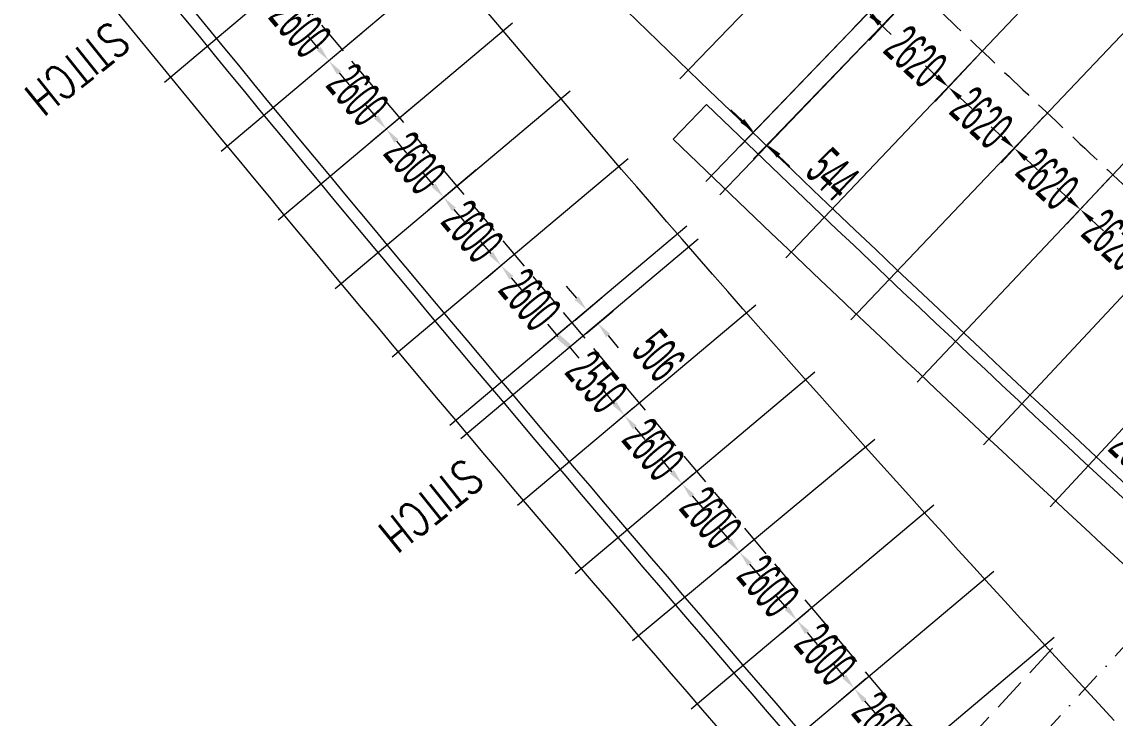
# Model space of a CAD drawing. Header units: millimetres. Extents: x 27228149 to 29012050, y 40856015 to 42918728.
# Drawn here: x 27607415 to 27639267, y 42033234 to 42053520 of the extents above; entities that cross this region are included whole.
import ezdxf

# ---------------------------------------------------------------- set-up
doc = ezdxf.new("R2010")
doc.units = ezdxf.units.MM
doc.header["$LTSCALE"] = 0.05
doc.linetypes.add('DGN Style 3', pattern=[27349.722329, 19535.51595, -7814.20638])
doc.linetypes.add('DGN Style 4', pattern=[31276.361035, 15628.41276, -7814.20638, 19.535516, -7814.20638])
doc.layers.get('Defpoints').update_dxf_attribs({"lineweight": 0})
for name, color, linetype, lineweight in [('InnerEdge_NB', 7, 'Continuous', 0), ('InnerEdge_NBRamp', 7, 'Continuous', 0), ('InnerEdge_SB', 7, 'Continuous', 0), ('OuterEdge_NB', 7, 'Continuous', 0), ('OuterEdge_NBRamp', 7, 'Continuous', 0), ('OuterEdge_SB', 7, 'Continuous', 0), ('PlacementCurve_NB', 1, 'DGN Style 3', 0), ('PlacementCurve_NBRamp', 1, 'DGN Style 3', 0), ('PlacementCurve_SB', 1, 'DGN Style 3', 0), ('S-_ANOT----_A-', 7, 'Continuous', 0), ('S-_ANOT----_T-', 7, 'Continuous', 0), ('S-_GRIDLINE_E- Adjusted', 6, 'DGN Style 4', 0), ('S-_SEG-----_E-NB', 3, 'Continuous', 13), ('S-_SEG-----_E-NBRamp', 3, 'Continuous', 13), ('S-_WALLLBW-_E-', 40, 'Continuous', 13)]:
    doc.layers.add(name, color=color, linetype=linetype, lineweight=lineweight)
doc.styles.add('Styletxt', font='txt.shx')
doc.styles.add('StyleWORKING', font='WORKING.shx')
doc.dimstyles.new('dim300', dxfattribs={"dimtxt": 750, "dimasz": 750, "dimexe": 375, "dimexo": 375, "dimgap": 375, "dimtad": 1, "dimdec": 0, "dimzin": 11, "dimdsep": 46, "dimtxsty": 'StyleWORKING', "dimsah": 1, "dimcen": 0.09, "dimclrd": 7, "dimclre": 7, "dimadec": 4, "dimazin": 3, "dimtfac": 1, "dimtdec": 0, "dimtmove": 0, "dimatfit": 3, "dimfxl": 1, "dimtolj": 1, "dimtzin": 0, "dimlwd": 0, "dimlwe": 0, "dimarcsym": 0})

# ---------------------------------------------------------------- blocks, each defined once
blk = doc.blocks.new('*D18')
at = {"layer": 'Defpoints', "color": 0, "linetype": 'Continuous', "transparency": 16777216}
for p in [(27633119, 42054870), (27633505, 42054486), (27628738, 42050316)]:
    blk.add_point(p, dxfattribs=at)
at = {"layer": 'S-_ANOT----_A-', "linetype": 'Continuous', "transparency": 16777216}
for p, q in [((27633039, 42054787), (27628339, 42049902)), ((27633425, 42054403), (27628731, 42049525))]:
    blk.add_line(p, q, dxfattribs=at)
at = {"layer": 'S-_ANOT----_A-', "color": 7, "linetype": 'Continuous', "lineweight": 0, "transparency": 16777216}
for p, q in [((27628406, 42050635), (27628075, 42050954)), ((27629461, 42049620), (27629792, 42049301))]:
    blk.add_line(p, q, dxfattribs=at)
at = {"layer": 'S-_ANOT----_A-', "color": 7, "linetype": 'Continuous', "transparency": 16777216}
for points in [[(27628459, 42050690), (27628353, 42050580), (27628738, 42050316)], [(27629514, 42049676), (27629408, 42049565), (27629129, 42049939)]]:
    blk.add_solid(points, dxfattribs=at)
at = {"layer": 'S-_ANOT----_A-', "color": 0, "linetype": 'Continuous', "transparency": 16777216, "insert": (27631032, 42049080), "char_height": 1150, "attachment_point": 5, "rotation": 316.1016, "style": 'StyleWORKING'}
blk.add_mtext('\\A1;{\\W0.47826;\\C0;544}', dxfattribs=at)
blk = doc.blocks.new('*D45')
at = {"layer": 'Defpoints', "color": 0, "linetype": 'Continuous', "transparency": 16777216}
for p in [(27644962, 42043725), (27645102, 42043582), (27641885, 42040092)]:
    blk.add_point(p, dxfattribs=at)
at = {"layer": 'S-_ANOT----_A-', "linetype": 'Continuous', "transparency": 16777216}
for p, q in [((27644884, 42043641), (27641348, 42039805)), ((27645025, 42043498), (27641495, 42039669))]:
    blk.add_line(p, q, dxfattribs=at)
at = {"layer": 'S-_ANOT----_A-', "color": 7, "linetype": 'Continuous', "lineweight": 0, "transparency": 16777216}
for p, q in [((27641400, 42040539), (27641061, 42040851)), ((27642223, 42039780), (27642561, 42039468))]:
    blk.add_line(p, q, dxfattribs=at)
at = {"layer": 'S-_ANOT----_A-', "color": 7, "linetype": 'Continuous', "transparency": 16777216}
for points in [[(27641452, 42040596), (27641348, 42040483), (27641738, 42040227)], [(27642275, 42039836), (27642171, 42039724), (27641885, 42040092)]]:
    blk.add_solid(points, dxfattribs=at)
at = {"layer": 'S-_ANOT----_A-', "color": 0, "linetype": 'Continuous', "transparency": 16777216, "insert": (27639858, 42041045), "char_height": 1150, "attachment_point": 5, "rotation": 317.3274, "style": 'StyleWORKING'}
blk.add_mtext('\\A1;{\\W0.47826;\\C0;200}', dxfattribs=at)
blk = doc.blocks.new('*D205')
at = {"layer": 'Defpoints', "color": 0, "linetype": 'Continuous', "transparency": 16777216}
for p in [(27623769, 42044369), (27625324, 42042345), (27624976, 42042052)]:
    blk.add_point(p, dxfattribs=at)
at = {"layer": 'S-_ANOT----_A-', "color": 7, "linetype": 'Continuous', "lineweight": 0, "transparency": 16777216}
for p, q in [((27623039, 42044356), (27622743, 42044708)), ((27625272, 42041700), (27625568, 42041348))]:
    blk.add_line(p, q, dxfattribs=at)
at = {"layer": 'S-_ANOT----_A-', "linetype": 'Continuous', "transparency": 16777216}
for p, q in [((27623681, 42044295), (27622895, 42043634)), ((27625236, 42042271), (27624536, 42041682))]:
    blk.add_line(p, q, dxfattribs=at)
at = {"layer": 'S-_ANOT----_A-', "color": 7, "linetype": 'Continuous', "transparency": 16777216}
for points in [[(27623097, 42044405), (27622980, 42044306), (27623335, 42044004)], [(27625331, 42041750), (27625213, 42041651), (27624976, 42042052)]]:
    blk.add_solid(points, dxfattribs=at)
at = {"layer": 'S-_ANOT----_A-', "color": 0, "linetype": 'Continuous', "transparency": 16777216, "insert": (27624156, 42043029), "char_height": 1150, "attachment_point": 5, "rotation": 310.0632, "style": 'StyleWORKING'}
blk.add_mtext('\\A1;{\\W0.47826;\\C0;2550}', dxfattribs=at)
blk = doc.blocks.new('*D206')
at = {"layer": 'Defpoints', "color": 0, "linetype": 'Continuous', "transparency": 16777216}
for p in [(27625324, 42042345), (27627083, 42040427), (27626649, 42040062)]:
    blk.add_point(p, dxfattribs=at)
at = {"layer": 'S-_ANOT----_A-', "color": 7, "linetype": 'Continuous', "lineweight": 0, "transparency": 16777216}
for p, q in [((27624680, 42042404), (27624384, 42042756)), ((27626945, 42039710), (27627241, 42039358))]:
    blk.add_line(p, q, dxfattribs=at)
at = {"layer": 'S-_ANOT----_A-', "linetype": 'Continuous', "transparency": 16777216}
for p, q in [((27625236, 42042271), (27624536, 42041682)), ((27626995, 42040353), (27626209, 42039692))]:
    blk.add_line(p, q, dxfattribs=at)
at = {"layer": 'S-_ANOT----_A-', "color": 7, "linetype": 'Continuous', "transparency": 16777216}
for points in [[(27624738, 42042454), (27624621, 42042355), (27624976, 42042052)], [(27627004, 42039760), (27626887, 42039661), (27626649, 42040062)]]:
    blk.add_solid(points, dxfattribs=at)
at = {"layer": 'S-_ANOT----_A-', "color": 0, "linetype": 'Continuous', "transparency": 16777216, "insert": (27625814, 42041058), "char_height": 1150, "attachment_point": 5, "rotation": 310.0632, "style": 'StyleWORKING'}
blk.add_mtext('\\A1;{\\W0.47826;\\C0;2600}', dxfattribs=at)
blk = doc.blocks.new('*D207')
at = {"layer": 'Defpoints', "color": 0, "linetype": 'Continuous', "transparency": 16777216}
for p in [(27627083, 42040427), (27628735, 42038419), (27628323, 42038072)]:
    blk.add_point(p, dxfattribs=at)
at = {"layer": 'S-_ANOT----_A-', "color": 7, "linetype": 'Continuous', "lineweight": 0, "transparency": 16777216}
for p, q in [((27626353, 42040414), (27626057, 42040767)), ((27628619, 42037720), (27628915, 42037368))]:
    blk.add_line(p, q, dxfattribs=at)
at = {"layer": 'S-_ANOT----_A-', "linetype": 'Continuous', "transparency": 16777216}
for p, q in [((27626995, 42040353), (27626209, 42039692)), ((27628647, 42038345), (27627883, 42037702))]:
    blk.add_line(p, q, dxfattribs=at)
at = {"layer": 'S-_ANOT----_A-', "color": 7, "linetype": 'Continuous', "transparency": 16777216}
for points in [[(27626412, 42040464), (27626294, 42040365), (27626649, 42040062)], [(27628677, 42037770), (27628560, 42037671), (27628323, 42038072)]]:
    blk.add_solid(points, dxfattribs=at)
at = {"layer": 'S-_ANOT----_A-', "color": 0, "linetype": 'Continuous', "transparency": 16777216, "insert": (27627487, 42039068), "char_height": 1150, "attachment_point": 5, "rotation": 310.0632, "style": 'StyleWORKING'}
blk.add_mtext('\\A1;{\\W0.47826;\\C0;2600}', dxfattribs=at)
blk = doc.blocks.new('*D208')
at = {"layer": 'Defpoints', "color": 0, "linetype": 'Continuous', "transparency": 16777216}
for p in [(27628735, 42038419), (27630430, 42036448), (27629996, 42036083)]:
    blk.add_point(p, dxfattribs=at)
at = {"layer": 'S-_ANOT----_A-', "color": 7, "linetype": 'Continuous', "lineweight": 0, "transparency": 16777216}
for p, q in [((27628027, 42038425), (27627731, 42038777)), ((27630292, 42035731), (27630588, 42035379))]:
    blk.add_line(p, q, dxfattribs=at)
at = {"layer": 'S-_ANOT----_A-', "linetype": 'Continuous', "transparency": 16777216}
for p, q in [((27628647, 42038345), (27627883, 42037702)), ((27630342, 42036374), (27629556, 42035713))]:
    blk.add_line(p, q, dxfattribs=at)
at = {"layer": 'S-_ANOT----_A-', "color": 7, "linetype": 'Continuous', "transparency": 16777216}
for points in [[(27628085, 42038474), (27627968, 42038375), (27628323, 42038072)], [(27630351, 42035780), (27630233, 42035681), (27629996, 42036083)]]:
    blk.add_solid(points, dxfattribs=at)
at = {"layer": 'S-_ANOT----_A-', "color": 0, "linetype": 'Continuous', "transparency": 16777216, "insert": (27629160, 42037079), "char_height": 1150, "attachment_point": 5, "rotation": 310.0632, "style": 'StyleWORKING'}
blk.add_mtext('\\A1;{\\W0.47826;\\C0;2600}', dxfattribs=at)
blk = doc.blocks.new('*D209')
at = {"layer": 'Defpoints', "color": 0, "linetype": 'Continuous', "transparency": 16777216}
for p in [(27630430, 42036448), (27632103, 42034458), (27631669, 42034093)]:
    blk.add_point(p, dxfattribs=at)
at = {"layer": 'S-_ANOT----_A-', "color": 7, "linetype": 'Continuous', "lineweight": 0, "transparency": 16777216}
for p, q in [((27629700, 42036435), (27629404, 42036787)), ((27631966, 42033741), (27632262, 42033389))]:
    blk.add_line(p, q, dxfattribs=at)
at = {"layer": 'S-_ANOT----_A-', "linetype": 'Continuous', "transparency": 16777216}
for p, q in [((27630342, 42036374), (27629556, 42035713)), ((27632015, 42034384), (27631229, 42033723))]:
    blk.add_line(p, q, dxfattribs=at)
at = {"layer": 'S-_ANOT----_A-', "color": 7, "linetype": 'Continuous', "transparency": 16777216}
for points in [[(27629759, 42036484), (27629641, 42036386), (27629996, 42036083)], [(27632024, 42033790), (27631907, 42033692), (27631669, 42034093)]]:
    blk.add_solid(points, dxfattribs=at)
at = {"layer": 'S-_ANOT----_A-', "color": 0, "linetype": 'Continuous', "transparency": 16777216, "insert": (27630834, 42035089), "char_height": 1150, "attachment_point": 5, "rotation": 310.0632, "style": 'StyleWORKING'}
blk.add_mtext('\\A1;{\\W0.47826;\\C0;2600}', dxfattribs=at)
blk = doc.blocks.new('*D210')
at = {"layer": 'Defpoints', "color": 0, "linetype": 'Continuous', "transparency": 16777216}
for p in [(27632103, 42034458), (27633777, 42032468), (27633343, 42032103)]:
    blk.add_point(p, dxfattribs=at)
at = {"layer": 'S-_ANOT----_A-', "color": 7, "linetype": 'Continuous', "lineweight": 0, "transparency": 16777216}
for p, q in [((27631373, 42034445), (27631077, 42034797)), ((27633639, 42031751), (27633935, 42031399))]:
    blk.add_line(p, q, dxfattribs=at)
at = {"layer": 'S-_ANOT----_A-', "linetype": 'Continuous', "transparency": 16777216}
for p, q in [((27632015, 42034384), (27631229, 42033723)), ((27633689, 42032394), (27632903, 42031733))]:
    blk.add_line(p, q, dxfattribs=at)
at = {"layer": 'S-_ANOT----_A-', "color": 7, "linetype": 'Continuous', "transparency": 16777216}
for points in [[(27631432, 42034494), (27631315, 42034396), (27631669, 42034093)], [(27633698, 42031800), (27633580, 42031702), (27633343, 42032103)]]:
    blk.add_solid(points, dxfattribs=at)
at = {"layer": 'S-_ANOT----_A-', "color": 0, "linetype": 'Continuous', "transparency": 16777216, "insert": (27632507, 42033099), "char_height": 1150, "attachment_point": 5, "rotation": 310.0632, "style": 'StyleWORKING'}
blk.add_mtext('\\A1;{\\W0.47826;\\C0;2600}', dxfattribs=at)
blk = doc.blocks.new('*D212')
at = {"layer": 'Defpoints', "color": 0, "linetype": 'Continuous', "transparency": 16777216}
for p in [(27615721, 42055248), (27617395, 42053259), (27616359, 42052387)]:
    blk.add_point(p, dxfattribs=at)
at = {"layer": 'S-_ANOT----_A-', "linetype": 'Continuous', "transparency": 16777216}
for p, q in [((27615633, 42055174), (27614245, 42054007)), ((27617307, 42053184), (27615918, 42052017))]:
    blk.add_line(p, q, dxfattribs=at)
at = {"layer": 'S-_ANOT----_A-', "color": 7, "linetype": 'Continuous', "lineweight": 0, "transparency": 16777216}
for p, q in [((27614389, 42054729), (27614093, 42055081)), ((27616655, 42052035), (27616951, 42051683))]:
    blk.add_line(p, q, dxfattribs=at)
at = {"layer": 'S-_ANOT----_A-', "color": 7, "linetype": 'Continuous', "transparency": 16777216}
for points in [[(27614448, 42054778), (27614330, 42054679), (27614685, 42054377)], [(27616713, 42052084), (27616596, 42051985), (27616359, 42052387)]]:
    blk.add_solid(points, dxfattribs=at)
at = {"layer": 'S-_ANOT----_A-', "color": 0, "linetype": 'Continuous', "transparency": 16777216, "insert": (27615523, 42053383), "char_height": 1150, "attachment_point": 5, "rotation": 310.0632, "style": 'StyleWORKING'}
blk.add_mtext('\\A1;{\\W0.47826;\\C0;2600}', dxfattribs=at)
blk = doc.blocks.new('*D213')
at = {"layer": 'Defpoints', "color": 0, "linetype": 'Continuous', "transparency": 16777216}
for p in [(27617395, 42053259), (27619069, 42051268), (27618032, 42050397)]:
    blk.add_point(p, dxfattribs=at)
at = {"layer": 'S-_ANOT----_A-', "color": 7, "linetype": 'Continuous', "lineweight": 0, "transparency": 16777216}
for p, q in [((27616062, 42052739), (27615766, 42053091)), ((27618328, 42050045), (27618624, 42049693))]:
    blk.add_line(p, q, dxfattribs=at)
at = {"layer": 'S-_ANOT----_A-', "linetype": 'Continuous', "transparency": 16777216}
for p, q in [((27617307, 42053184), (27615918, 42052017)), ((27618981, 42051194), (27617592, 42050027))]:
    blk.add_line(p, q, dxfattribs=at)
at = {"layer": 'S-_ANOT----_A-', "color": 7, "linetype": 'Continuous', "transparency": 16777216}
for points in [[(27616121, 42052788), (27616004, 42052690), (27616359, 42052387)], [(27618387, 42050094), (27618270, 42049995), (27618032, 42050397)]]:
    blk.add_solid(points, dxfattribs=at)
at = {"layer": 'S-_ANOT----_A-', "color": 0, "linetype": 'Continuous', "transparency": 16777216, "insert": (27617196, 42051393), "char_height": 1150, "attachment_point": 5, "rotation": 310.0632, "style": 'StyleWORKING'}
blk.add_mtext('\\A1;{\\W0.47826;\\C0;2600}', dxfattribs=at)
blk = doc.blocks.new('*D214')
at = {"layer": 'Defpoints', "color": 0, "linetype": 'Continuous', "transparency": 16777216}
for p in [(27619069, 42051268), (27620742, 42049279), (27619706, 42048407)]:
    blk.add_point(p, dxfattribs=at)
at = {"layer": 'S-_ANOT----_A-', "color": 7, "linetype": 'Continuous', "lineweight": 0, "transparency": 16777216}
for p, q in [((27617736, 42050749), (27617440, 42051101)), ((27620002, 42048055), (27620298, 42047703))]:
    blk.add_line(p, q, dxfattribs=at)
at = {"layer": 'S-_ANOT----_A-', "linetype": 'Continuous', "transparency": 16777216}
for p, q in [((27618981, 42051194), (27617592, 42050027)), ((27620654, 42049205), (27619265, 42048037))]:
    blk.add_line(p, q, dxfattribs=at)
at = {"layer": 'S-_ANOT----_A-', "color": 7, "linetype": 'Continuous', "transparency": 16777216}
for points in [[(27617795, 42050798), (27617677, 42050700), (27618032, 42050397)], [(27620060, 42048104), (27619943, 42048006), (27619706, 42048407)]]:
    blk.add_solid(points, dxfattribs=at)
at = {"layer": 'S-_ANOT----_A-', "color": 0, "linetype": 'Continuous', "transparency": 16777216, "insert": (27618870, 42049403), "char_height": 1150, "attachment_point": 5, "rotation": 310.0632, "style": 'StyleWORKING'}
blk.add_mtext('\\A1;{\\W0.47826;\\C0;2600}', dxfattribs=at)
blk = doc.blocks.new('*D215')
at = {"layer": 'Defpoints', "color": 0, "linetype": 'Continuous', "transparency": 16777216}
for p in [(27620742, 42049279), (27621770, 42046746), (27621379, 42046417)]:
    blk.add_point(p, dxfattribs=at)
at = {"layer": 'S-_ANOT----_A-', "color": 7, "linetype": 'Continuous', "lineweight": 0, "transparency": 16777216}
for p, q in [((27619409, 42048759), (27619113, 42049111)), ((27621675, 42046065), (27621971, 42045713))]:
    blk.add_line(p, q, dxfattribs=at)
at = {"layer": 'S-_ANOT----_A-', "linetype": 'Continuous', "transparency": 16777216}
for p, q in [((27620654, 42049205), (27619265, 42048037)), ((27621682, 42046672), (27620939, 42046047))]:
    blk.add_line(p, q, dxfattribs=at)
at = {"layer": 'S-_ANOT----_A-', "color": 7, "linetype": 'Continuous', "transparency": 16777216}
for points in [[(27619468, 42048808), (27619351, 42048710), (27619706, 42048407)], [(27621734, 42046114), (27621616, 42046016), (27621379, 42046417)]]:
    blk.add_solid(points, dxfattribs=at)
at = {"layer": 'S-_ANOT----_A-', "color": 0, "linetype": 'Continuous', "transparency": 16777216, "insert": (27620543, 42047413), "char_height": 1150, "attachment_point": 5, "rotation": 310.0632, "style": 'StyleWORKING'}
blk.add_mtext('\\A1;{\\W0.47826;\\C0;2600}', dxfattribs=at)
blk = doc.blocks.new('*D787')
at = {"layer": 'Defpoints', "color": 0, "linetype": 'Continuous', "transparency": 16777216}
for p in [(27633466, 42054447), (27635360, 42052637), (27634413, 42051617)]:
    blk.add_point(p, dxfattribs=at)
at = {"layer": 'S-_ANOT----_A-', "linetype": 'Continuous', "transparency": 16777216}
for p, q in [((27633388, 42054363), (27632102, 42052978)), ((27635282, 42052553), (27634022, 42051195))]:
    blk.add_line(p, q, dxfattribs=at)
at = {"layer": 'S-_ANOT----_A-', "color": 7, "linetype": 'Continuous', "lineweight": 0, "transparency": 16777216}
for p, q in [((27632156, 42053712), (27631819, 42054025)), ((27634751, 42051304), (27635088, 42050991))]:
    blk.add_line(p, q, dxfattribs=at)
at = {"layer": 'S-_ANOT----_A-', "color": 7, "linetype": 'Continuous', "transparency": 16777216}
for points in [[(27632208, 42053768), (27632104, 42053656), (27632493, 42053399)], [(27634803, 42051360), (27634698, 42051248), (27634413, 42051617)]]:
    blk.add_solid(points, dxfattribs=at)
at = {"layer": 'S-_ANOT----_A-', "color": 0, "linetype": 'Continuous', "transparency": 16777216, "insert": (27633454, 42052509), "char_height": 1150, "attachment_point": 5, "rotation": 317.1374, "style": 'StyleWORKING'}
blk.add_mtext('\\A1;{\\W0.47826;\\C0;2620}', dxfattribs=at)
blk = doc.blocks.new('*D788')
at = {"layer": 'Defpoints', "color": 0, "linetype": 'Continuous', "transparency": 16777216}
for p in [(27635360, 42052637), (27637260, 42050833), (27636334, 42049835)]:
    blk.add_point(p, dxfattribs=at)
at = {"layer": 'S-_ANOT----_A-', "linetype": 'Continuous', "transparency": 16777216}
for p, q in [((27635282, 42052553), (27634022, 42051195)), ((27637182, 42050749), (27635943, 42049413))]:
    blk.add_line(p, q, dxfattribs=at)
at = {"layer": 'S-_ANOT----_A-', "color": 7, "linetype": 'Continuous', "lineweight": 0, "transparency": 16777216}
for p, q in [((27634076, 42051930), (27633739, 42052243)), ((27636671, 42049522), (27637008, 42049209))]:
    blk.add_line(p, q, dxfattribs=at)
at = {"layer": 'S-_ANOT----_A-', "color": 7, "linetype": 'Continuous', "transparency": 16777216}
for points in [[(27634128, 42051986), (27634024, 42051874), (27634413, 42051617)], [(27636723, 42049578), (27636619, 42049466), (27636334, 42049835)]]:
    blk.add_solid(points, dxfattribs=at)
at = {"layer": 'S-_ANOT----_A-', "color": 0, "linetype": 'Continuous', "transparency": 16777216, "insert": (27635375, 42050727), "char_height": 1150, "attachment_point": 5, "rotation": 317.1374, "style": 'StyleWORKING'}
blk.add_mtext('\\A1;{\\W0.47826;\\C0;2620}', dxfattribs=at)
blk = doc.blocks.new('*D789')
at = {"layer": 'Defpoints', "color": 0, "linetype": 'Continuous', "transparency": 16777216}
for p in [(27637260, 42050833), (27639165, 42049034), (27638254, 42048052)]:
    blk.add_point(p, dxfattribs=at)
at = {"layer": 'S-_ANOT----_A-', "linetype": 'Continuous', "transparency": 16777216}
for p, q in [((27637182, 42050749), (27635943, 42049413)), ((27639087, 42048950), (27637863, 42047631))]:
    blk.add_line(p, q, dxfattribs=at)
at = {"layer": 'S-_ANOT----_A-', "color": 7, "linetype": 'Continuous', "lineweight": 0, "transparency": 16777216}
for p, q in [((27635997, 42050148), (27635659, 42050461)), ((27638591, 42047739), (27638929, 42047427))]:
    blk.add_line(p, q, dxfattribs=at)
at = {"layer": 'S-_ANOT----_A-', "color": 7, "linetype": 'Continuous', "transparency": 16777216}
for points in [[(27636049, 42050204), (27635944, 42050091), (27636334, 42049835)], [(27638644, 42047796), (27638539, 42047683), (27638254, 42048052)]]:
    blk.add_solid(points, dxfattribs=at)
at = {"layer": 'S-_ANOT----_A-', "color": 0, "linetype": 'Continuous', "transparency": 16777216, "insert": (27637295, 42048945), "char_height": 1150, "attachment_point": 5, "rotation": 317.1374, "style": 'StyleWORKING'}
blk.add_mtext('\\A1;{\\W0.47826;\\C0;2620}', dxfattribs=at)
blk = doc.blocks.new('*D790')
at = {"layer": 'Defpoints', "color": 0, "linetype": 'Continuous', "transparency": 16777216}
for p in [(27639165, 42049034), (27641076, 42047241), (27640175, 42046270)]:
    blk.add_point(p, dxfattribs=at)
at = {"layer": 'S-_ANOT----_A-', "linetype": 'Continuous', "transparency": 16777216}
for p, q in [((27639087, 42048950), (27637863, 42047631)), ((27640997, 42047156), (27639784, 42045849))]:
    blk.add_line(p, q, dxfattribs=at)
at = {"layer": 'S-_ANOT----_A-', "color": 7, "linetype": 'Continuous', "lineweight": 0, "transparency": 16777216}
for p, q in [((27637917, 42048365), (27637580, 42048678)), ((27640512, 42045957), (27640849, 42045644))]:
    blk.add_line(p, q, dxfattribs=at)
at = {"layer": 'S-_ANOT----_A-', "color": 7, "linetype": 'Continuous', "transparency": 16777216}
for points in [[(27637969, 42048422), (27637865, 42048309), (27638254, 42048052)], [(27640564, 42046013), (27640460, 42045901), (27640175, 42046270)]]:
    blk.add_solid(points, dxfattribs=at)
at = {"layer": 'S-_ANOT----_A-', "color": 0, "linetype": 'Continuous', "transparency": 16777216, "insert": (27639216, 42047162), "char_height": 1150, "attachment_point": 5, "rotation": 317.1374, "style": 'StyleWORKING'}
blk.add_mtext('\\A1;{\\W0.47826;\\C0;2620}', dxfattribs=at)
blk = doc.blocks.new('*D913')
at = {"layer": 'Defpoints', "color": 0, "linetype": 'Continuous', "transparency": 16777216}
for p in [(27623875, 42045119), (27623443, 42044756), (27623769, 42044369)]:
    blk.add_point(p, dxfattribs=at)
at = {"layer": 'S-_ANOT----_A-', "color": 7, "linetype": 'Continuous', "lineweight": 0, "transparency": 16777216}
for p, q in [((27623579, 42045471), (27623283, 42045823)), ((27624496, 42044379), (27624792, 42044027))]:
    blk.add_line(p, q, dxfattribs=at)
at = {"layer": 'S-_ANOT----_A-', "linetype": 'Continuous', "transparency": 16777216}
for p, q in [((27623531, 42044830), (27624315, 42045489)), ((27623857, 42044443), (27624640, 42045102))]:
    blk.add_line(p, q, dxfattribs=at)
at = {"layer": 'S-_ANOT----_A-', "color": 7, "linetype": 'Continuous', "transparency": 16777216}
for points in [[(27623637, 42045520), (27623520, 42045421), (27623875, 42045119)], [(27624555, 42044429), (27624438, 42044330), (27624200, 42044731)]]:
    blk.add_solid(points, dxfattribs=at)
at = {"layer": 'S-_ANOT----_A-', "color": 0, "linetype": 'Continuous', "transparency": 16777216, "insert": (27625967, 42043800), "char_height": 1150, "attachment_point": 5, "rotation": 310.0632, "style": 'StyleWORKING'}
blk.add_mtext('\\A1;{\\W0.47826;\\C0;506}', dxfattribs=at)
blk = doc.blocks.new('*D1040')
at = {"layer": 'Defpoints', "color": 0, "linetype": 'Continuous', "transparency": 16777216}
for p in [(27621770, 42046746), (27623443, 42044756), (27623053, 42044427)]:
    blk.add_point(p, dxfattribs=at)
at = {"layer": 'S-_ANOT----_A-', "color": 7, "linetype": 'Continuous', "lineweight": 0, "transparency": 16777216}
for p, q in [((27621083, 42046769), (27620787, 42047121)), ((27623349, 42044075), (27623645, 42043723))]:
    blk.add_line(p, q, dxfattribs=at)
at = {"layer": 'S-_ANOT----_A-', "linetype": 'Continuous', "transparency": 16777216}
for p, q in [((27621682, 42046672), (27620939, 42046047)), ((27623355, 42044682), (27622612, 42044057))]:
    blk.add_line(p, q, dxfattribs=at)
at = {"layer": 'S-_ANOT----_A-', "color": 7, "linetype": 'Continuous', "transparency": 16777216}
for points in [[(27621142, 42046818), (27621024, 42046720), (27621379, 42046417)], [(27623407, 42044124), (27623290, 42044026), (27623053, 42044427)]]:
    blk.add_solid(points, dxfattribs=at)
at = {"layer": 'S-_ANOT----_A-', "color": 0, "linetype": 'Continuous', "transparency": 16777216, "insert": (27622217, 42045423), "char_height": 1150, "attachment_point": 5, "rotation": 310.0632, "style": 'StyleWORKING'}
blk.add_mtext('\\A1;{\\W0.47826;\\C0;2600}', dxfattribs=at)
blk = doc.blocks.new('*D1225')
at = {"layer": 'Defpoints', "color": 0, "linetype": 'Continuous', "transparency": 16777216}
for p in [(27631227, 42056690), (27633118, 42054870), (27632075, 42053786)]:
    blk.add_point(p, dxfattribs=at)
at = {"layer": 'S-_ANOT----_A-', "linetype": 'Continuous', "transparency": 16777216}
for p, q in [((27631147, 42056607), (27629785, 42055192)), ((27633039, 42054788), (27631677, 42053372))]:
    blk.add_line(p, q, dxfattribs=at)
at = {"layer": 'S-_ANOT----_A-', "color": 7, "linetype": 'Continuous', "lineweight": 0, "transparency": 16777216}
for p, q in [((27629852, 42055925), (27629520, 42056244)), ((27632407, 42053467), (27632738, 42053148))]:
    blk.add_line(p, q, dxfattribs=at)
at = {"layer": 'S-_ANOT----_A-', "color": 7, "linetype": 'Continuous', "transparency": 16777216}
for points in [[(27629905, 42055980), (27629799, 42055870), (27630183, 42055606)], [(27632460, 42053522), (27632354, 42053412), (27632075, 42053786)]]:
    blk.add_solid(points, dxfattribs=at)
at = {"layer": 'S-_ANOT----_A-', "color": 0, "linetype": 'Continuous', "transparency": 16777216, "insert": (27631130, 42054697), "char_height": 1150, "attachment_point": 5, "rotation": 316.1105, "style": 'StyleWORKING'}
blk.add_mtext('\\A1;{\\W0.47826;\\C0;2625}', dxfattribs=at)

msp = doc.modelspace()

# ---------------------------------------------------------------- linework, layer by layer
at = {"layer": 'InnerEdge_NB'}
msp.add_lwpolyline([(27283724.5, 42878514.7, -0.0568157), (27345588.8, 42682480.7), (27368075.3, 42566916.3, 0.0263705), (27393633.3, 42464653, 0.0426618), (27458420.2, 42303807.1, 0.1075608), (27699785.7, 42006839.6, 0.026969), (27783127.3, 41947329.2), (27839783.5, 41911319.6)], format="xyb", dxfattribs=at)
at = {"layer": 'InnerEdge_NBRamp', "extrusion": (0, 0, -1)}
msp.add_arc((-28080901.4, 42442548.6), 602207, 317.1721279, 321.2701014, dxfattribs=at)
at = {"layer": 'InnerEdge_SB', "extrusion": (0, 0, -1)}
msp.add_lwpolyline([(-27784629.2, 41949692.3, 0.026969), (-27701533.2, 42009027.3, 0.1075608), (-27460918.9, 42305070.6, 0.0691101), (-27370363.7, 42569291.8)], format="xyb", dxfattribs=at)
at = {"layer": 'OuterEdge_NB'}
msp.add_arc((28261355.6, 42709836.2), 913908.3, 224.6641272, 231.3864192, dxfattribs=at)
at = {"layer": 'OuterEdge_NBRamp'}
msp.add_arc((28387839.6, 42688451.6), 1002000, 218.6999083, 221.2409226, dxfattribs=at)
at = {"layer": 'OuterEdge_SB'}
msp.add_arc((28261355.6, 42709836.2), 882808.3, 206.7701516, 231.3876643, dxfattribs=at)
at = {"layer": 'PlacementCurve_NB'}
msp.add_lwpolyline([(27288809.3, 42846343.4, -0.0480477), (27337834.2, 42680971.8), (27359958.8, 42567267.3, 0.0690894), (27451045.4, 42301107.2, 0.1079959), (27694979, 42000696.1, 0.0193193), (27725549.4, 41977271, 0.0146476), (27778701.6, 41940923.9), (27835716.4, 41904662.4)], format="xyb", dxfattribs=at)
at = {"layer": 'PlacementCurve_NBRamp'}
msp.add_lwpolyline([(27635265.1, 42030698.3), (27611982.7, 42058383.2), (27589280.9, 42086269.3), (27569129.4, 42109374), (27546519.9, 42137146.6, -0.0276788), (27487362.1, 42220234.4), (27469115.5, 42250954.1), (27454819.3, 42278027.7)], format="xyb", dxfattribs=at)
at = {"layer": 'PlacementCurve_SB'}
msp.add_lwpolyline([(27305541.4, 42854039, -0.0482858), (27355899.2, 42684467.3), (27377998.9, 42570890.3, 0.0688708), (27467496.8, 42309348.2, 0.1110949), (27715510, 42007942.3, 0.028125), (27802629.8, 41947720.4), (27845874.9, 41921290)], format="xyb", dxfattribs=at)
at = {"layer": 'S-_GRIDLINE_E- Adjusted'}
msp.add_line((27629726.6, 42024690.5), (27691346.5, 42091531.5), dxfattribs=at)
at = {"layer": 'S-_SEG-----_E-NB'}
for p, q in [((27626581.9, 42051861.4), (27636910.9, 42062600.2)), ((27627343.8, 42048866.8), (27638802.7, 42060780.4)), ((27627746.2, 42048481), (27639185.3, 42060413.6)), ((27629668.1, 42046645.1), (27641052.9, 42058629.6)), ((27631566.9, 42044841.6), (27642953.4, 42056824.5)), ((27633497.3, 42043018.7), (27644833.3, 42055049.3)), ((27635434.5, 42041200), (27646716.7, 42053281.1)), ((27637369.9, 42039393.5), (27648612.2, 42051511.8))]:
    msp.add_line(p, q, dxfattribs=at)
at = {"layer": 'S-_SEG-----_E-NBRamp'}
for p, q in [((27618359.6, 42057468.1), (27611570.4, 42051755.5)), ((27620027.4, 42055473.6), (27613222, 42049747.2)), ((27621704.6, 42053485.3), (27614877.9, 42047744.2)), ((27623389.7, 42051505.2), (27616539.7, 42045744.6)), ((27625083.3, 42049532.3), (27618206.7, 42043749.3)), ((27626785.7, 42047566.6), (27619879, 42041758.2)), ((27627117.8, 42047185.1), (27620204.8, 42041371.5)), ((27628797, 42045265.9), (27621850.6, 42039424.1)), ((27630518, 42043316), (27623534, 42037442.6)), ((27632263.6, 42041355.4), (27625207, 42035483.5)), ((27633985.6, 42039438), (27626916.1, 42033492.7)), ((27635732.4, 42037509.8), (27628614.9, 42031524.1)), ((27630319, 42029559.8), (27637487.9, 42035588.7))]:
    msp.add_line(p, q, dxfattribs=at)
at = {"layer": 'S-_SEG-----_E-NBRamp', "linetype": 'DGN Style 3'}
msp.add_line((27631220.9, 42028524.4), (27637610.1, 42035455), dxfattribs=at)
at = {"layer": 'S-_WALLLBW-_E-'}
msp.add_line((27626387.6, 42050104.4), (27627358.6, 42051112.9), dxfattribs=at)
for centre, radius, start, end in [((28261355.6, 42709836.2), 881058.3, 206.7701516, 231.3876645), ((28261355.6, 42709836.2), 882458.3, 206.7701516, 231.3876645), ((28387839.6, 42688451.6), 1002350, 218.6999083, 221.2430559), ((28387839.6, 42688451.6), 1003750, 218.6999083, 221.2515742), ((28261349, 42709830.8), 914250, 226.0958454, 231.3864192), ((28261349, 42709830.8), 915650, 226.095831, 231.3864192)]:
    msp.add_arc(centre, radius, start, end, dxfattribs=at)

# ---------------------------------------------------------------- texts
at = {"layer": 'S-_ANOT----_T-', "linetype": 'Continuous', "style": 'Styletxt', "width": 0.75}
for p in [(27610008.9, 42053578), (27620313.5, 42040843.3)]:
    msp.add_text('STITCH', height=1000, rotation=218.67151, dxfattribs=at).set_placement(p)

# ---------------------------------------------------------------- dimensions: what is measured, and where the dimension line sits
at = {"layer": 'S-_ANOT----_A-', "linetype": 'Continuous'}
for base, p1, p2, angle, override, picture, middle, turn in [((27632075.2, 42053786.1), (27631226.5, 42056690.2), (27633118.3, 42054870.4), 136.11047, {"dimscale": 1000, "dimtxt": 1.15, "dimasz": 0.46, "dimexe": 0.575, "dimexo": 0.115, "dimgap": 0.2875, "dimtad": 1, "dimjust": 0, "dimtih": 0, "dimtoh": 0, "dimlfac": 1, "dimsah": 1, "dimcen": 0, "dimse1": 0, "dimse2": 0, "dimclre": 256, "dimclrt": 0, "dimtol": 0, "dimtfac": 1, "dimtofl": 0, "dimtmove": 2, "dimatfit": 3, "dimfrac": 0, "dimtolj": 1, "dimlwe": 65535}, '*D1225', (27631130.3, 42054697), 316.11047), ((27616358.5, 42052386.9), (27615720.7, 42055247.7), (27617395, 42053258.5), 130.06316, {"dimscale": 1000, "dimtxt": 1.15, "dimasz": 0.46, "dimexe": 0.575, "dimexo": 0.115, "dimgap": 0.2875, "dimtad": 1, "dimjust": 0, "dimtih": 0, "dimtoh": 0, "dimlfac": 1, "dimsah": 1, "dimcen": 0, "dimse1": 0, "dimse2": 0, "dimclre": 256, "dimclrt": 0, "dimtol": 0, "dimtfac": 1, "dimtofl": 0, "dimtmove": 2, "dimatfit": 3, "dimfrac": 0, "dimtolj": 1, "dimlwe": 65535}, '*D212', (27615522.9, 42053382.7), 310.06316), ((27628737.6, 42050316.2), (27633504.7, 42054486.4), (27633119.1, 42054869.6), 136.10161, {"dimscale": 1000, "dimtxt": 1.15, "dimasz": 0.46, "dimexe": 0.575, "dimexo": 0.115, "dimgap": 0.2875, "dimtad": 1, "dimtih": 0, "dimtoh": 0, "dimlfac": 1, "dimsah": 1, "dimcen": 0, "dimse1": 0, "dimse2": 0, "dimclre": 256, "dimclrt": 0, "dimtol": 0, "dimtfac": 1, "dimtofl": 0, "dimtmove": 2, "dimatfit": 3, "dimfrac": 0, "dimtolj": 1, "dimlwe": 65535}, '*D18', (27631032.1, 42049079.9), 316.10161), ((27634413.5, 42051616.9), (27633465.8, 42054447.3), (27635360.5, 42052637.3), 137.13739, {"dimscale": 1000, "dimtxt": 1.15, "dimasz": 0.46, "dimexe": 0.575, "dimexo": 0.115, "dimgap": 0.2875, "dimtad": 1, "dimjust": 0, "dimtih": 0, "dimtoh": 0, "dimlfac": 1, "dimsah": 1, "dimcen": 0, "dimse1": 0, "dimse2": 0, "dimclre": 256, "dimclrt": 0, "dimtol": 0, "dimtfac": 1, "dimtofl": 0, "dimtmove": 2, "dimatfit": 3, "dimfrac": 0, "dimtolj": 1, "dimlwe": 65535}, '*D787', (27633454.2, 42052509), 317.13739), ((27618032.1, 42050396.8), (27617395, 42053258.5), (27619068.5, 42051268.4), 130.06316, {"dimscale": 1000, "dimtxt": 1.15, "dimasz": 0.46, "dimexe": 0.575, "dimexo": 0.115, "dimgap": 0.2875, "dimtad": 1, "dimjust": 0, "dimtih": 0, "dimtoh": 0, "dimlfac": 1, "dimsah": 1, "dimcen": 0, "dimse1": 0, "dimse2": 0, "dimclre": 256, "dimclrt": 0, "dimtol": 0, "dimtfac": 1, "dimtofl": 0, "dimtmove": 2, "dimatfit": 3, "dimfrac": 0, "dimtolj": 1, "dimlwe": 65535}, '*D213', (27617196.4, 42051392.7), 310.06316), ((27636333.7, 42049834.8), (27635360.5, 42052637.3), (27637260.2, 42050833), 137.13739, {"dimscale": 1000, "dimtxt": 1.15, "dimasz": 0.46, "dimexe": 0.575, "dimexo": 0.115, "dimgap": 0.2875, "dimtad": 1, "dimjust": 0, "dimtih": 0, "dimtoh": 0, "dimlfac": 1, "dimsah": 1, "dimcen": 0, "dimse1": 0, "dimse2": 0, "dimclre": 256, "dimclrt": 0, "dimtol": 0, "dimtfac": 1, "dimtofl": 0, "dimtmove": 2, "dimatfit": 3, "dimfrac": 0, "dimtolj": 1, "dimlwe": 65535}, '*D788', (27635374.5, 42050726.8), 317.13739), ((27619705.6, 42048407), (27619068.5, 42051268.4), (27620742, 42049278.6), 130.06316, {"dimscale": 1000, "dimtxt": 1.15, "dimasz": 0.46, "dimexe": 0.575, "dimexo": 0.115, "dimgap": 0.2875, "dimtad": 1, "dimjust": 0, "dimtih": 0, "dimtoh": 0, "dimlfac": 1, "dimsah": 1, "dimcen": 0, "dimse1": 0, "dimse2": 0, "dimclre": 256, "dimclrt": 0, "dimtol": 0, "dimtfac": 1, "dimtofl": 0, "dimtmove": 2, "dimatfit": 3, "dimfrac": 0, "dimtolj": 1, "dimlwe": 65535}, '*D214', (27618869.9, 42049402.8), 310.06316), ((27638254.3, 42048052.4), (27637260.2, 42050833), (27639165.3, 42049034), 137.13739, {"dimscale": 1000, "dimtxt": 1.15, "dimasz": 0.46, "dimexe": 0.575, "dimexo": 0.115, "dimgap": 0.2875, "dimtad": 1, "dimjust": 0, "dimtih": 0, "dimtoh": 0, "dimlfac": 1, "dimsah": 1, "dimcen": 0, "dimse1": 0, "dimse2": 0, "dimclre": 256, "dimclrt": 0, "dimtol": 0, "dimtfac": 1, "dimtofl": 0, "dimtmove": 2, "dimatfit": 3, "dimfrac": 0, "dimtolj": 1, "dimlwe": 65535}, '*D789', (27637295, 42048944.6), 317.13739), ((27621379, 42046417.1), (27620742, 42049278.6), (27621769.7, 42046745.6), 130.06316, {"dimscale": 1000, "dimtxt": 1.15, "dimasz": 0.46, "dimexe": 0.575, "dimexo": 0.115, "dimgap": 0.2875, "dimtad": 1, "dimjust": 0, "dimtih": 0, "dimtoh": 0, "dimlfac": 1, "dimsah": 1, "dimcen": 0, "dimse1": 0, "dimse2": 0, "dimclre": 256, "dimclrt": 0, "dimtol": 0, "dimtfac": 1, "dimtofl": 0, "dimtmove": 2, "dimatfit": 3, "dimfrac": 0, "dimtolj": 1, "dimlwe": 65535}, '*D215', (27620543.3, 42047412.9), 310.06316), ((27640174.9, 42046270), (27639165.3, 42049034), (27641075.6, 42047240.5), 137.13739, {"dimscale": 1000, "dimtxt": 1.15, "dimasz": 0.46, "dimexe": 0.575, "dimexo": 0.115, "dimgap": 0.2875, "dimtad": 1, "dimjust": 0, "dimtih": 0, "dimtoh": 0, "dimlfac": 1, "dimsah": 1, "dimcen": 0, "dimse1": 0, "dimse2": 0, "dimclre": 256, "dimclrt": 0, "dimtol": 0, "dimtfac": 1, "dimtofl": 0, "dimtmove": 2, "dimatfit": 3, "dimfrac": 0, "dimtolj": 1, "dimlwe": 65535}, '*D790', (27639215.5, 42047162.2), 317.13739), ((27623052.5, 42044427.1), (27621769.7, 42046745.6), (27623443.2, 42044755.6), 130.06316, {"dimscale": 1000, "dimtxt": 1.15, "dimasz": 0.46, "dimexe": 0.575, "dimexo": 0.115, "dimgap": 0.2875, "dimtad": 1, "dimjust": 0, "dimtih": 0, "dimtoh": 0, "dimlfac": 1, "dimsah": 1, "dimcen": 0, "dimse1": 0, "dimse2": 0, "dimclre": 256, "dimclrt": 0, "dimtol": 0, "dimtfac": 1, "dimtofl": 0, "dimtmove": 2, "dimatfit": 3, "dimfrac": 0, "dimtolj": 1, "dimlwe": 65535}, '*D1040', (27622216.8, 42045423), 310.06316), ((27623874.7, 42045118.5), (27623768.7, 42044368.6), (27623443.2, 42044755.6), 130.06316, {"dimscale": 1000, "dimtxt": 1.15, "dimasz": 0.46, "dimexe": 0.575, "dimexo": 0.115, "dimgap": 0.2875, "dimtad": 1, "dimtih": 0, "dimtoh": 0, "dimlfac": 1, "dimsah": 1, "dimcen": 0, "dimse1": 0, "dimse2": 0, "dimclre": 256, "dimclrt": 0, "dimtol": 0, "dimtfac": 1, "dimtofl": 0, "dimtmove": 2, "dimatfit": 3, "dimfrac": 0, "dimtolj": 1, "dimlwe": 65535}, '*D913', (27625966.9, 42043800), 310.06316), ((27624975.8, 42042052.3), (27623768.7, 42044368.6), (27625323.8, 42042345), 130.06316, {"dimscale": 1000, "dimtxt": 1.15, "dimasz": 0.46, "dimexe": 0.575, "dimexo": 0.115, "dimgap": 0.2875, "dimtad": 1, "dimjust": 0, "dimtih": 0, "dimtoh": 0, "dimlfac": 1, "dimsah": 1, "dimcen": 0, "dimse1": 0, "dimse2": 0, "dimclre": 256, "dimclrt": 0, "dimtol": 0, "dimtfac": 1, "dimtofl": 0, "dimtmove": 2, "dimatfit": 3, "dimfrac": 0, "dimtolj": 1, "dimlwe": 65535}, '*D205', (27624156.3, 42043028.9), 310.06316), ((27641884.8, 42040091.9), (27644962.3, 42043725.1), (27645102.5, 42043582.2), 317.32742, {"dimscale": 1000, "dimtxt": 1.15, "dimasz": 0.46, "dimexe": 0.575, "dimexo": 0.115, "dimgap": 0.2875, "dimtad": 1, "dimtih": 0, "dimtoh": 0, "dimlfac": 1, "dimsah": 1, "dimcen": 0, "dimse1": 0, "dimse2": 0, "dimclre": 256, "dimclrt": 0, "dimtol": 0, "dimtfac": 1, "dimtofl": 0, "dimtmove": 2, "dimatfit": 3, "dimfrac": 0, "dimtolj": 1, "dimlwe": 65535}, '*D45', (27639858, 42041045.3), 317.32742), ((27626649.2, 42040062.4), (27625323.8, 42042345), (27627083.2, 42040427.4), 130.06316, {"dimscale": 1000, "dimtxt": 1.15, "dimasz": 0.46, "dimexe": 0.575, "dimexo": 0.115, "dimgap": 0.2875, "dimtad": 1, "dimjust": 0, "dimtih": 0, "dimtoh": 0, "dimlfac": 1, "dimsah": 1, "dimcen": 0, "dimse1": 0, "dimse2": 0, "dimclre": 256, "dimclrt": 0, "dimtol": 0, "dimtfac": 1, "dimtofl": 0, "dimtmove": 2, "dimatfit": 3, "dimfrac": 0, "dimtolj": 1, "dimlwe": 65535}, '*D206', (27625813.5, 42041058.3), 310.06316), ((27628322.7, 42038072.5), (27627083.2, 42040427.4), (27628735.3, 42038419.5), 130.06316, {"dimscale": 1000, "dimtxt": 1.15, "dimasz": 0.46, "dimexe": 0.575, "dimexo": 0.115, "dimgap": 0.2875, "dimtad": 1, "dimjust": 0, "dimtih": 0, "dimtoh": 0, "dimlfac": 1, "dimsah": 1, "dimcen": 0, "dimse1": 0, "dimse2": 0, "dimclre": 256, "dimclrt": 0, "dimtol": 0, "dimtfac": 1, "dimtofl": 0, "dimtmove": 2, "dimatfit": 3, "dimfrac": 0, "dimtolj": 1, "dimlwe": 65535}, '*D207', (27627487, 42039068.3), 310.06316), ((27629996, 42036082.8), (27628735.3, 42038419.5), (27630430, 42036447.8), 130.06316, {"dimscale": 1000, "dimtxt": 1.15, "dimasz": 0.46, "dimexe": 0.575, "dimexo": 0.115, "dimgap": 0.2875, "dimtad": 1, "dimjust": 0, "dimtih": 0, "dimtoh": 0, "dimlfac": 1, "dimsah": 1, "dimcen": 0, "dimse1": 0, "dimse2": 0, "dimclre": 256, "dimclrt": 0, "dimtol": 0, "dimtfac": 1, "dimtofl": 0, "dimtmove": 2, "dimatfit": 3, "dimfrac": 0, "dimtolj": 1, "dimlwe": 65535}, '*D208', (27629160.4, 42037078.5), 310.06316), ((27631669.4, 42034092.9), (27630430, 42036447.8), (27632103.4, 42034457.9), 130.06316, {"dimscale": 1000, "dimtxt": 1.15, "dimasz": 0.46, "dimexe": 0.575, "dimexo": 0.115, "dimgap": 0.2875, "dimtad": 1, "dimjust": 0, "dimtih": 0, "dimtoh": 0, "dimlfac": 1, "dimsah": 1, "dimcen": 0, "dimse1": 0, "dimse2": 0, "dimclre": 256, "dimclrt": 0, "dimtol": 0, "dimtfac": 1, "dimtofl": 0, "dimtmove": 2, "dimatfit": 3, "dimfrac": 0, "dimtolj": 1, "dimlwe": 65535}, '*D209', (27630833.8, 42035088.7), 310.06316), ((27633343, 42032102.9), (27632103.4, 42034457.9), (27633777, 42032467.9), 130.06316, {"dimscale": 1000, "dimtxt": 1.15, "dimasz": 0.46, "dimexe": 0.575, "dimexo": 0.115, "dimgap": 0.2875, "dimtad": 1, "dimjust": 0, "dimtih": 0, "dimtoh": 0, "dimlfac": 1, "dimsah": 1, "dimcen": 0, "dimse1": 0, "dimse2": 0, "dimclre": 256, "dimclrt": 0, "dimtol": 0, "dimtfac": 1, "dimtofl": 0, "dimtmove": 2, "dimatfit": 3, "dimfrac": 0, "dimtolj": 1, "dimlwe": 65535}, '*D210', (27632507.3, 42033098.8), 310.06316)]:
    dim = msp.add_linear_dim(base=base, p1=p1, p2=p2, angle=angle, text='{\\W0.47826;\\C0;<>}', dimstyle='dim300', override=override, dxfattribs=at)
    dim.commit()
    dim.dimension.update_dxf_attribs({"geometry": picture, "text_midpoint": middle, "dimtype": 160, "text_rotation": turn})

doc.saveas('drawing.dxf')
